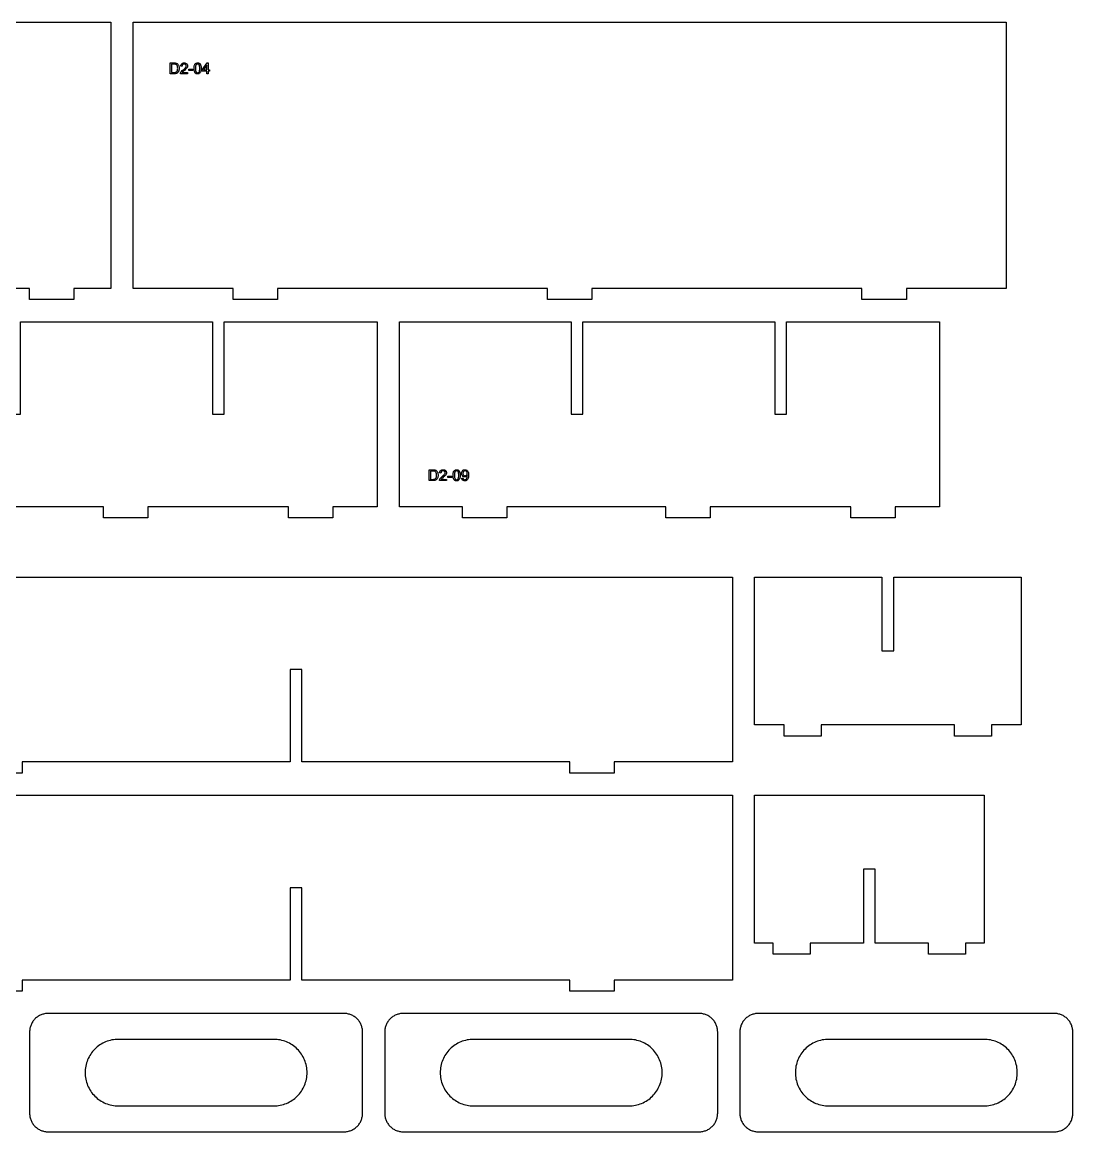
# Model space of a CAD drawing. Header units: millimetres. Extents: x 6 to 576, y -336 to -6.
# Drawn here: x 292 to 576, y -306 to -6 of the extents above; entities that cross this region are included whole.
import ezdxf

# ---------------------------------------------------------------- set-up
doc = ezdxf.new("R2010")
doc.units = ezdxf.units.MM
for name, color, linetype in [('cut_inner', 7, 'Continuous'), ('cut_outer', 7, 'Continuous'), ('engrave', 5, 'Continuous')]:
    doc.layers.add(name, color=color, linetype=linetype)

msp = doc.modelspace()

# ---------------------------------------------------------------- linework, layer by layer
at = {"layer": 'cut_inner'}
for points in [[(318, -299), (360, -299), (360.44, -298.99), (360.88, -298.96), (361.32, -298.9), (361.76, -298.83), (362.19, -298.73), (362.61, -298.61), (363.03, -298.47), (363.44, -298.31), (363.85, -298.14), (364.24, -297.94), (364.63, -297.72), (365, -297.48), (365.36, -297.23), (365.71, -296.96), (366.04, -296.67), (366.36, -296.36), (366.67, -296.04), (366.96, -295.71), (367.23, -295.36), (367.48, -295), (367.72, -294.63), (367.94, -294.24), (368.14, -293.85), (368.31, -293.44), (368.47, -293.03), (368.61, -292.61), (368.73, -292.19), (368.83, -291.76), (368.9, -291.32), (368.96, -290.88), (368.99, -290.44), (369, -290), (369, -290), (368.99, -289.56), (368.96, -289.12), (368.9, -288.68), (368.83, -288.24), (368.73, -287.81), (368.61, -287.39), (368.47, -286.97), (368.31, -286.56), (368.14, -286.15), (367.94, -285.76), (367.72, -285.37), (367.48, -285), (367.23, -284.64), (366.96, -284.29), (366.67, -283.96), (366.36, -283.64), (366.04, -283.33), (365.71, -283.04), (365.36, -282.77), (365, -282.52), (364.63, -282.28), (364.24, -282.06), (363.85, -281.86), (363.44, -281.69), (363.03, -281.53), (362.61, -281.39), (362.19, -281.27), (361.76, -281.17), (361.32, -281.1), (360.88, -281.04), (360.44, -281.01), (360, -281), (318, -281), (317.56, -281.01), (317.12, -281.04), (316.68, -281.1), (316.24, -281.17), (315.81, -281.27), (315.39, -281.39), (314.97, -281.53), (314.56, -281.69), (314.15, -281.86), (313.76, -282.06), (313.37, -282.28), (313, -282.52), (312.64, -282.77), (312.29, -283.04), (311.96, -283.33), (311.64, -283.64), (311.33, -283.96), (311.04, -284.29), (310.77, -284.64), (310.52, -285), (310.28, -285.37), (310.06, -285.76), (309.86, -286.15), (309.69, -286.56), (309.53, -286.97), (309.39, -287.39), (309.27, -287.81), (309.17, -288.24), (309.1, -288.68), (309.04, -289.12), (309.01, -289.56), (309, -290), (309, -290), (309.01, -290.44), (309.04, -290.88), (309.1, -291.32), (309.17, -291.76), (309.27, -292.19), (309.39, -292.61), (309.53, -293.03), (309.69, -293.44), (309.86, -293.85), (310.06, -294.24), (310.28, -294.63), (310.52, -295), (310.77, -295.36), (311.04, -295.71), (311.33, -296.04), (311.64, -296.36), (311.96, -296.67), (312.29, -296.96), (312.64, -297.23), (313, -297.48), (313.37, -297.72), (313.76, -297.94), (314.15, -298.14), (314.56, -298.31), (314.97, -298.47), (315.39, -298.61), (315.81, -298.73), (316.24, -298.83), (316.68, -298.9), (317.12, -298.96), (317.56, -298.99), (318, -299)], [(414, -299), (456, -299), (456.44, -298.99), (456.88, -298.96), (457.32, -298.9), (457.76, -298.83), (458.19, -298.73), (458.61, -298.61), (459.03, -298.47), (459.44, -298.31), (459.85, -298.14), (460.24, -297.94), (460.63, -297.72), (461, -297.48), (461.36, -297.23), (461.71, -296.96), (462.04, -296.67), (462.36, -296.36), (462.67, -296.04), (462.96, -295.71), (463.23, -295.36), (463.48, -295), (463.72, -294.63), (463.94, -294.24), (464.14, -293.85), (464.31, -293.44), (464.47, -293.03), (464.61, -292.61), (464.73, -292.19), (464.83, -291.76), (464.9, -291.32), (464.96, -290.88), (464.99, -290.44), (465, -290), (465, -290), (464.99, -289.56), (464.96, -289.12), (464.9, -288.68), (464.83, -288.24), (464.73, -287.81), (464.61, -287.39), (464.47, -286.97), (464.31, -286.56), (464.14, -286.15), (463.94, -285.76), (463.72, -285.37), (463.48, -285), (463.23, -284.64), (462.96, -284.29), (462.67, -283.96), (462.36, -283.64), (462.04, -283.33), (461.71, -283.04), (461.36, -282.77), (461, -282.52), (460.63, -282.28), (460.24, -282.06), (459.85, -281.86), (459.44, -281.69), (459.03, -281.53), (458.61, -281.39), (458.19, -281.27), (457.76, -281.17), (457.32, -281.1), (456.88, -281.04), (456.44, -281.01), (456, -281), (414, -281), (413.56, -281.01), (413.12, -281.04), (412.68, -281.1), (412.24, -281.17), (411.81, -281.27), (411.39, -281.39), (410.97, -281.53), (410.56, -281.69), (410.15, -281.86), (409.76, -282.06), (409.37, -282.28), (409, -282.52), (408.64, -282.77), (408.29, -283.04), (407.96, -283.33), (407.64, -283.64), (407.33, -283.96), (407.04, -284.29), (406.77, -284.64), (406.52, -285), (406.28, -285.37), (406.06, -285.76), (405.86, -286.15), (405.69, -286.56), (405.53, -286.97), (405.39, -287.39), (405.27, -287.81), (405.17, -288.24), (405.1, -288.68), (405.04, -289.12), (405.01, -289.56), (405, -290), (405, -290), (405.01, -290.44), (405.04, -290.88), (405.1, -291.32), (405.17, -291.76), (405.27, -292.19), (405.39, -292.61), (405.53, -293.03), (405.69, -293.44), (405.86, -293.85), (406.06, -294.24), (406.28, -294.63), (406.52, -295), (406.77, -295.36), (407.04, -295.71), (407.33, -296.04), (407.64, -296.36), (407.96, -296.67), (408.29, -296.96), (408.64, -297.23), (409, -297.48), (409.37, -297.72), (409.76, -297.94), (410.15, -298.14), (410.56, -298.31), (410.97, -298.47), (411.39, -298.61), (411.81, -298.73), (412.24, -298.83), (412.68, -298.9), (413.12, -298.96), (413.56, -298.99), (414, -299)], [(510, -299), (552, -299), (552.44, -298.99), (552.88, -298.96), (553.32, -298.9), (553.76, -298.83), (554.19, -298.73), (554.61, -298.61), (555.03, -298.47), (555.44, -298.31), (555.85, -298.14), (556.24, -297.94), (556.63, -297.72), (557, -297.48), (557.36, -297.23), (557.71, -296.96), (558.04, -296.67), (558.36, -296.36), (558.67, -296.04), (558.96, -295.71), (559.23, -295.36), (559.48, -295), (559.72, -294.63), (559.94, -294.24), (560.14, -293.85), (560.31, -293.44), (560.47, -293.03), (560.61, -292.61), (560.73, -292.19), (560.83, -291.76), (560.9, -291.32), (560.96, -290.88), (560.99, -290.44), (561, -290), (561, -290), (560.99, -289.56), (560.96, -289.12), (560.9, -288.68), (560.83, -288.24), (560.73, -287.81), (560.61, -287.39), (560.47, -286.97), (560.31, -286.56), (560.14, -286.15), (559.94, -285.76), (559.72, -285.37), (559.48, -285), (559.23, -284.64), (558.96, -284.29), (558.67, -283.96), (558.36, -283.64), (558.04, -283.33), (557.71, -283.04), (557.36, -282.77), (557, -282.52), (556.63, -282.28), (556.24, -282.06), (555.85, -281.86), (555.44, -281.69), (555.03, -281.53), (554.61, -281.39), (554.19, -281.27), (553.76, -281.17), (553.32, -281.1), (552.88, -281.04), (552.44, -281.01), (552, -281), (510, -281), (509.56, -281.01), (509.12, -281.04), (508.68, -281.1), (508.24, -281.17), (507.81, -281.27), (507.39, -281.39), (506.97, -281.53), (506.56, -281.69), (506.15, -281.86), (505.76, -282.06), (505.37, -282.28), (505, -282.52), (504.64, -282.77), (504.29, -283.04), (503.96, -283.33), (503.64, -283.64), (503.33, -283.96), (503.04, -284.29), (502.77, -284.64), (502.52, -285), (502.28, -285.37), (502.06, -285.76), (501.86, -286.15), (501.69, -286.56), (501.53, -286.97), (501.39, -287.39), (501.27, -287.81), (501.17, -288.24), (501.1, -288.68), (501.04, -289.12), (501.01, -289.56), (501, -290), (501, -290), (501.01, -290.44), (501.04, -290.88), (501.1, -291.32), (501.17, -291.76), (501.27, -292.19), (501.39, -292.61), (501.53, -293.03), (501.69, -293.44), (501.86, -293.85), (502.06, -294.24), (502.28, -294.63), (502.52, -295), (502.77, -295.36), (503.04, -295.71), (503.33, -296.04), (503.64, -296.36), (503.96, -296.67), (504.29, -296.96), (504.64, -297.23), (505, -297.48), (505.37, -297.72), (505.76, -297.94), (506.15, -298.14), (506.56, -298.31), (506.97, -298.47), (507.39, -298.61), (507.81, -298.73), (508.24, -298.83), (508.68, -298.9), (509.12, -298.96), (509.56, -298.99), (510, -299)]]:
    msp.add_lwpolyline(points, close=True, dxfattribs=at)
at = {"layer": 'cut_outer'}
for points in [[(191, -81), (179, -81), (179, -78), (164, -78), (164, -6), (316, -6), (316, -78), (306, -78), (306, -81), (294, -81), (294, -78), (251, -78), (251, -81), (239, -81), (239, -78), (191, -78)], [(361, -81), (349, -81), (349, -78), (322, -78), (322, -6), (558, -6), (558, -78), (531, -78), (531, -81), (519, -81), (519, -78), (446, -78), (446, -81), (434, -81), (434, -78), (361, -78)], [(259, -140), (259, -137), (242, -137), (242, -87), (288.43, -87), (288.43, -112), (291.57, -112), (291.57, -87), (343.43, -87), (343.43, -112), (346.57, -112), (346.57, -87), (388, -87), (388, -137), (376, -137), (376, -140), (364, -140), (364, -137), (326, -137), (326, -140), (314, -140), (314, -137), (271, -137), (271, -140)], [(411, -140), (411, -137), (394, -137), (394, -87), (440.43, -87), (440.43, -112), (443.57, -112), (443.57, -87), (495.43, -87), (495.43, -112), (498.57, -112), (498.57, -87), (540, -87), (540, -137), (528, -137), (528, -140), (516, -140), (516, -137), (478, -137), (478, -140), (466, -140), (466, -137), (423, -137), (423, -140)], [(280, -209), (280, -206), (248, -206), (248, -156), (484, -156), (484, -206), (452, -206), (452, -209), (440, -209), (440, -206), (367.57, -206), (367.57, -181), (364.43, -181), (364.43, -206), (292, -206), (292, -209)], [(498, -199), (498, -196), (490, -196), (490, -156), (524.42, -156), (524.42, -176), (527.58, -176), (527.58, -156), (562, -156), (562, -196), (554, -196), (554, -199), (544, -199), (544, -196), (508, -196), (508, -199)], [(280, -268), (280, -265), (248, -265), (248, -215), (484, -215), (484, -265), (452, -265), (452, -268), (440, -268), (440, -265), (367.57, -265), (367.57, -240), (364.43, -240), (364.43, -265), (292, -265), (292, -268)], [(495, -258), (495, -255), (490, -255), (490, -215), (552, -215), (552, -255), (547, -255), (547, -258), (537, -258), (537, -255), (522.58, -255), (522.58, -235), (519.42, -235), (519.42, -255), (505, -255), (505, -258)], [(299, -306), (379, -306), (379.25, -305.99), (379.49, -305.98), (379.73, -305.95), (379.98, -305.9), (380.21, -305.85), (380.45, -305.78), (380.68, -305.71), (380.91, -305.62), (381.14, -305.52), (381.36, -305.41), (381.57, -305.29), (381.78, -305.16), (381.98, -305.02), (382.17, -304.87), (382.36, -304.7), (382.54, -304.54), (382.7, -304.36), (382.87, -304.17), (383.02, -303.98), (383.16, -303.78), (383.29, -303.57), (383.41, -303.36), (383.52, -303.14), (383.62, -302.91), (383.71, -302.68), (383.78, -302.45), (383.85, -302.21), (383.9, -301.98), (383.95, -301.73), (383.98, -301.49), (383.99, -301.25), (384, -301), (384, -279), (383.99, -278.75), (383.98, -278.51), (383.95, -278.27), (383.9, -278.02), (383.85, -277.79), (383.78, -277.55), (383.71, -277.32), (383.62, -277.09), (383.52, -276.86), (383.41, -276.64), (383.29, -276.43), (383.16, -276.22), (383.02, -276.02), (382.87, -275.83), (382.7, -275.64), (382.54, -275.46), (382.36, -275.3), (382.17, -275.13), (381.98, -274.98), (381.78, -274.84), (381.57, -274.71), (381.36, -274.59), (381.14, -274.48), (380.91, -274.38), (380.68, -274.29), (380.45, -274.22), (380.21, -274.15), (379.98, -274.1), (379.73, -274.05), (379.49, -274.02), (379.25, -274.01), (379, -274), (299, -274), (298.75, -274.01), (298.51, -274.02), (298.27, -274.05), (298.02, -274.1), (297.79, -274.15), (297.55, -274.22), (297.32, -274.29), (297.09, -274.38), (296.86, -274.48), (296.64, -274.59), (296.43, -274.71), (296.22, -274.84), (296.02, -274.98), (295.83, -275.13), (295.64, -275.3), (295.46, -275.46), (295.3, -275.64), (295.13, -275.83), (294.98, -276.02), (294.84, -276.22), (294.71, -276.43), (294.59, -276.64), (294.48, -276.86), (294.38, -277.09), (294.29, -277.32), (294.22, -277.55), (294.15, -277.79), (294.1, -278.02), (294.05, -278.27), (294.02, -278.51), (294.01, -278.75), (294, -279), (294, -301), (294.01, -301.25), (294.02, -301.49), (294.05, -301.73), (294.1, -301.98), (294.15, -302.21), (294.22, -302.45), (294.29, -302.68), (294.38, -302.91), (294.48, -303.14), (294.59, -303.36), (294.71, -303.57), (294.84, -303.78), (294.98, -303.98), (295.13, -304.17), (295.3, -304.36), (295.46, -304.54), (295.64, -304.7), (295.83, -304.87), (296.02, -305.02), (296.22, -305.16), (296.43, -305.29), (296.64, -305.41), (296.86, -305.52), (297.09, -305.62), (297.32, -305.71), (297.55, -305.78), (297.79, -305.85), (298.02, -305.9), (298.27, -305.95), (298.51, -305.98), (298.75, -305.99), (299, -306)], [(395, -306), (475, -306), (475.25, -305.99), (475.49, -305.98), (475.73, -305.95), (475.98, -305.9), (476.21, -305.85), (476.45, -305.78), (476.68, -305.71), (476.91, -305.62), (477.14, -305.52), (477.36, -305.41), (477.57, -305.29), (477.78, -305.16), (477.98, -305.02), (478.17, -304.87), (478.36, -304.7), (478.54, -304.54), (478.7, -304.36), (478.87, -304.17), (479.02, -303.98), (479.16, -303.78), (479.29, -303.57), (479.41, -303.36), (479.52, -303.14), (479.62, -302.91), (479.71, -302.68), (479.78, -302.45), (479.85, -302.21), (479.9, -301.98), (479.95, -301.73), (479.98, -301.49), (479.99, -301.25), (480, -301), (480, -279), (479.99, -278.75), (479.98, -278.51), (479.95, -278.27), (479.9, -278.02), (479.85, -277.79), (479.78, -277.55), (479.71, -277.32), (479.62, -277.09), (479.52, -276.86), (479.41, -276.64), (479.29, -276.43), (479.16, -276.22), (479.02, -276.02), (478.87, -275.83), (478.7, -275.64), (478.54, -275.46), (478.36, -275.3), (478.17, -275.13), (477.98, -274.98), (477.78, -274.84), (477.57, -274.71), (477.36, -274.59), (477.14, -274.48), (476.91, -274.38), (476.68, -274.29), (476.45, -274.22), (476.21, -274.15), (475.98, -274.1), (475.73, -274.05), (475.49, -274.02), (475.25, -274.01), (475, -274), (395, -274), (394.75, -274.01), (394.51, -274.02), (394.27, -274.05), (394.02, -274.1), (393.79, -274.15), (393.55, -274.22), (393.32, -274.29), (393.09, -274.38), (392.86, -274.48), (392.64, -274.59), (392.43, -274.71), (392.22, -274.84), (392.02, -274.98), (391.83, -275.13), (391.64, -275.3), (391.46, -275.46), (391.3, -275.64), (391.13, -275.83), (390.98, -276.02), (390.84, -276.22), (390.71, -276.43), (390.59, -276.64), (390.48, -276.86), (390.38, -277.09), (390.29, -277.32), (390.22, -277.55), (390.15, -277.79), (390.1, -278.02), (390.05, -278.27), (390.02, -278.51), (390.01, -278.75), (390, -279), (390, -301), (390.01, -301.25), (390.02, -301.49), (390.05, -301.73), (390.1, -301.98), (390.15, -302.21), (390.22, -302.45), (390.29, -302.68), (390.38, -302.91), (390.48, -303.14), (390.59, -303.36), (390.71, -303.57), (390.84, -303.78), (390.98, -303.98), (391.13, -304.17), (391.3, -304.36), (391.46, -304.54), (391.64, -304.7), (391.83, -304.87), (392.02, -305.02), (392.22, -305.16), (392.43, -305.29), (392.64, -305.41), (392.86, -305.52), (393.09, -305.62), (393.32, -305.71), (393.55, -305.78), (393.79, -305.85), (394.02, -305.9), (394.27, -305.95), (394.51, -305.98), (394.75, -305.99), (395, -306)], [(491, -306), (571, -306), (571.25, -305.99), (571.49, -305.98), (571.73, -305.95), (571.98, -305.9), (572.21, -305.85), (572.45, -305.78), (572.68, -305.71), (572.91, -305.62), (573.14, -305.52), (573.36, -305.41), (573.57, -305.29), (573.78, -305.16), (573.98, -305.02), (574.17, -304.87), (574.36, -304.7), (574.54, -304.54), (574.7, -304.36), (574.87, -304.17), (575.02, -303.98), (575.16, -303.78), (575.29, -303.57), (575.41, -303.36), (575.52, -303.14), (575.62, -302.91), (575.71, -302.68), (575.78, -302.45), (575.85, -302.21), (575.9, -301.98), (575.95, -301.73), (575.98, -301.49), (575.99, -301.25), (576, -301), (576, -279), (575.99, -278.75), (575.98, -278.51), (575.95, -278.27), (575.9, -278.02), (575.85, -277.79), (575.78, -277.55), (575.71, -277.32), (575.62, -277.09), (575.52, -276.86), (575.41, -276.64), (575.29, -276.43), (575.16, -276.22), (575.02, -276.02), (574.87, -275.83), (574.7, -275.64), (574.54, -275.46), (574.36, -275.3), (574.17, -275.13), (573.98, -274.98), (573.78, -274.84), (573.57, -274.71), (573.36, -274.59), (573.14, -274.48), (572.91, -274.38), (572.68, -274.29), (572.45, -274.22), (572.21, -274.15), (571.98, -274.1), (571.73, -274.05), (571.49, -274.02), (571.25, -274.01), (571, -274), (491, -274), (490.75, -274.01), (490.51, -274.02), (490.27, -274.05), (490.02, -274.1), (489.79, -274.15), (489.55, -274.22), (489.32, -274.29), (489.09, -274.38), (488.86, -274.48), (488.64, -274.59), (488.43, -274.71), (488.22, -274.84), (488.02, -274.98), (487.83, -275.13), (487.64, -275.3), (487.46, -275.46), (487.3, -275.64), (487.13, -275.83), (486.98, -276.02), (486.84, -276.22), (486.71, -276.43), (486.59, -276.64), (486.48, -276.86), (486.38, -277.09), (486.29, -277.32), (486.22, -277.55), (486.15, -277.79), (486.1, -278.02), (486.05, -278.27), (486.02, -278.51), (486.01, -278.75), (486, -279), (486, -301), (486.01, -301.25), (486.02, -301.49), (486.05, -301.73), (486.1, -301.98), (486.15, -302.21), (486.22, -302.45), (486.29, -302.68), (486.38, -302.91), (486.48, -303.14), (486.59, -303.36), (486.71, -303.57), (486.84, -303.78), (486.98, -303.98), (487.13, -304.17), (487.3, -304.36), (487.46, -304.54), (487.64, -304.7), (487.83, -304.87), (488.02, -305.02), (488.22, -305.16), (488.43, -305.29), (488.64, -305.41), (488.86, -305.52), (489.09, -305.62), (489.32, -305.71), (489.55, -305.78), (489.79, -305.85), (490.02, -305.9), (490.27, -305.95), (490.51, -305.98), (490.75, -305.99), (491, -306)]]:
    msp.add_lwpolyline(points, close=True, dxfattribs=at)
at = {"layer": 'engrave'}
for points in [[(332, -19.95), (332, -17.01), (333.01, -17.01), (333.31, -17.02), (333.54, -17.05), (333.66, -17.09), (333.77, -17.14), (333.87, -17.19), (333.97, -17.26), (334.07, -17.37), (334.17, -17.49), (334.25, -17.62), (334.31, -17.77), (334.36, -17.92), (334.4, -18.09), (334.42, -18.27), (334.43, -18.46), (334.42, -18.63), (334.41, -18.78), (334.38, -18.92), (334.35, -19.06), (334.26, -19.29), (334.21, -19.4), (334.15, -19.49), (334.02, -19.64), (333.88, -19.75), (333.72, -19.84), (333.53, -19.9), (333.31, -19.94), (333.06, -19.95), (332, -19.95)], [(332.39, -19.6), (333.02, -19.6), (333.28, -19.59), (333.47, -19.55), (333.62, -19.48), (333.74, -19.4), (333.8, -19.32), (333.86, -19.23), (333.91, -19.14), (333.95, -19.03), (333.98, -18.9), (334.01, -18.77), (334.02, -18.62), (334.03, -18.46), (334.02, -18.24), (333.99, -18.05), (333.94, -17.89), (333.88, -17.75), (333.8, -17.64), (333.71, -17.54), (333.61, -17.47), (333.51, -17.42), (333.42, -17.39), (333.31, -17.37), (333.01, -17.36), (332.39, -17.36), (332.39, -19.6)], [(336.71, -19.6), (336.71, -19.95), (334.77, -19.95), (334.78, -19.82), (334.81, -19.7), (334.86, -19.6), (334.91, -19.5), (335.05, -19.31), (335.25, -19.1), (335.52, -18.86), (335.74, -18.68), (335.92, -18.51), (336.07, -18.37), (336.17, -18.24), (336.24, -18.13), (336.3, -18.02), (336.33, -17.91), (336.34, -17.81), (336.33, -17.7), (336.3, -17.61), (336.25, -17.52), (336.19, -17.45), (336.1, -17.38), (336.01, -17.34), (335.9, -17.31), (335.79, -17.3), (335.66, -17.31), (335.55, -17.34), (335.45, -17.39), (335.37, -17.45), (335.3, -17.54), (335.25, -17.64), (335.22, -17.76), (335.21, -17.89), (334.84, -17.85), (334.87, -17.65), (334.93, -17.48), (335.02, -17.34), (335.13, -17.22), (335.26, -17.12), (335.42, -17.05), (335.59, -17.01), (335.79, -17), (335.99, -17.01), (336.17, -17.06), (336.33, -17.13), (336.46, -17.23), (336.57, -17.36), (336.65, -17.5), (336.69, -17.65), (336.71, -17.82), (336.69, -17.99), (336.64, -18.16), (336.54, -18.34), (336.4, -18.52), (336.18, -18.74), (335.84, -19.04), (335.58, -19.27), (335.42, -19.41), (335.34, -19.51), (335.27, -19.6), (336.71, -19.6)], [(338.47, -18.5), (338.47, -18.25), (338.49, -18.03), (338.53, -17.83), (338.57, -17.66), (338.63, -17.51), (338.71, -17.38), (338.79, -17.27), (338.89, -17.17), (339.01, -17.1), (339.13, -17.04), (339.27, -17.01), (339.42, -17), (339.54, -17.01), (339.65, -17.02), (339.75, -17.05), (339.84, -17.1), (339.92, -17.15), (340, -17.21), (340.07, -17.29), (340.13, -17.37), (340.19, -17.46), (340.24, -17.57), (340.32, -17.81), (340.35, -17.95), (340.37, -18.11), (340.38, -18.5), (340.38, -18.75), (340.36, -18.97), (340.32, -19.16), (340.28, -19.34), (340.22, -19.49), (340.14, -19.62), (340.06, -19.73), (339.96, -19.83), (339.85, -19.9), (339.72, -19.96), (339.58, -19.99), (339.42, -20), (339.32, -20), (339.22, -19.98), (339.13, -19.96), (339.05, -19.92), (338.97, -19.88), (338.89, -19.83), (338.82, -19.77), (338.76, -19.7), (338.69, -19.6), (338.63, -19.48), (338.58, -19.36), (338.54, -19.21), (338.51, -19.06), (338.49, -18.89), (338.47, -18.5)], [(338.84, -18.5), (338.85, -18.83), (338.88, -19.1), (338.93, -19.31), (338.97, -19.4), (339.01, -19.46), (339.1, -19.57), (339.2, -19.64), (339.31, -19.69), (339.42, -19.7), (339.54, -19.69), (339.65, -19.64), (339.75, -19.57), (339.84, -19.46), (339.88, -19.4), (339.92, -19.31), (339.97, -19.1), (340, -18.83), (340.01, -18.5), (340, -18.17), (339.97, -17.9), (339.92, -17.69), (339.88, -17.6), (339.84, -17.54), (339.75, -17.43), (339.65, -17.36), (339.54, -17.31), (339.42, -17.3), (339.3, -17.31), (339.2, -17.35), (339.1, -17.42), (339.02, -17.51), (338.98, -17.58), (338.94, -17.67), (338.88, -17.89), (338.85, -18.17), (338.84, -18.5)], [(341.91, -19.95), (341.91, -19.25), (340.63, -19.25), (340.63, -18.92), (341.97, -17.01), (342.27, -17.01), (342.27, -18.92), (342.66, -18.92), (342.66, -19.25), (342.27, -19.25), (342.27, -19.95), (341.91, -19.95)], [(341.91, -18.92), (341.91, -17.59), (340.99, -18.92), (341.91, -18.92)], [(337.06, -19.07), (337.06, -18.71), (338.17, -18.71), (338.17, -19.07), (337.06, -19.07)], [(402, -129.95), (402, -127.01), (403.01, -127.01), (403.31, -127.02), (403.54, -127.05), (403.66, -127.09), (403.77, -127.14), (403.87, -127.19), (403.97, -127.26), (404.07, -127.37), (404.17, -127.49), (404.25, -127.62), (404.31, -127.77), (404.36, -127.92), (404.4, -128.09), (404.42, -128.27), (404.43, -128.46), (404.42, -128.63), (404.41, -128.78), (404.38, -128.92), (404.35, -129.06), (404.26, -129.29), (404.21, -129.4), (404.15, -129.49), (404.02, -129.64), (403.88, -129.75), (403.72, -129.84), (403.53, -129.9), (403.31, -129.94), (403.06, -129.95), (402, -129.95)], [(402.39, -129.6), (403.02, -129.6), (403.28, -129.59), (403.47, -129.55), (403.62, -129.48), (403.74, -129.4), (403.8, -129.32), (403.86, -129.23), (403.91, -129.14), (403.95, -129.03), (403.98, -128.9), (404.01, -128.77), (404.02, -128.62), (404.03, -128.46), (404.02, -128.24), (403.99, -128.05), (403.94, -127.89), (403.88, -127.75), (403.8, -127.64), (403.71, -127.54), (403.61, -127.47), (403.51, -127.42), (403.42, -127.39), (403.31, -127.37), (403.01, -127.36), (402.39, -127.36), (402.39, -129.6)], [(406.71, -129.6), (406.71, -129.95), (404.77, -129.95), (404.78, -129.82), (404.81, -129.7), (404.86, -129.6), (404.91, -129.5), (405.05, -129.31), (405.25, -129.1), (405.52, -128.86), (405.74, -128.68), (405.92, -128.51), (406.07, -128.37), (406.17, -128.24), (406.24, -128.13), (406.3, -128.02), (406.33, -127.91), (406.34, -127.81), (406.33, -127.7), (406.3, -127.61), (406.25, -127.52), (406.19, -127.45), (406.1, -127.38), (406.01, -127.34), (405.9, -127.31), (405.79, -127.3), (405.66, -127.31), (405.55, -127.34), (405.45, -127.39), (405.37, -127.45), (405.3, -127.54), (405.25, -127.64), (405.22, -127.76), (405.21, -127.89), (404.84, -127.85), (404.87, -127.65), (404.93, -127.48), (405.02, -127.34), (405.13, -127.22), (405.26, -127.12), (405.42, -127.05), (405.59, -127.01), (405.79, -127), (405.99, -127.01), (406.17, -127.06), (406.33, -127.13), (406.46, -127.23), (406.57, -127.36), (406.65, -127.5), (406.69, -127.65), (406.71, -127.82), (406.69, -127.99), (406.64, -128.16), (406.54, -128.34), (406.4, -128.52), (406.18, -128.74), (405.84, -129.04), (405.58, -129.27), (405.42, -129.41), (405.34, -129.51), (405.27, -129.6), (406.71, -129.6)], [(407.06, -129.07), (407.06, -128.71), (408.17, -128.71), (408.17, -129.07), (407.06, -129.07)], [(408.47, -128.5), (408.47, -128.25), (408.49, -128.03), (408.53, -127.83), (408.57, -127.66), (408.63, -127.51), (408.71, -127.38), (408.79, -127.27), (408.89, -127.17), (409.01, -127.1), (409.13, -127.04), (409.27, -127.01), (409.42, -127), (409.54, -127.01), (409.65, -127.02), (409.75, -127.05), (409.84, -127.1), (409.92, -127.15), (410, -127.21), (410.07, -127.29), (410.13, -127.37), (410.19, -127.46), (410.24, -127.57), (410.32, -127.81), (410.35, -127.95), (410.37, -128.11), (410.38, -128.5), (410.38, -128.75), (410.36, -128.97), (410.32, -129.16), (410.28, -129.34), (410.22, -129.49), (410.14, -129.62), (410.06, -129.73), (409.96, -129.83), (409.85, -129.9), (409.72, -129.96), (409.58, -129.99), (409.42, -130), (409.32, -130), (409.22, -129.98), (409.13, -129.96), (409.05, -129.92), (408.97, -129.88), (408.89, -129.83), (408.82, -129.77), (408.76, -129.7), (408.69, -129.6), (408.63, -129.48), (408.58, -129.36), (408.54, -129.21), (408.51, -129.06), (408.49, -128.89), (408.47, -128.5)], [(408.84, -128.5), (408.85, -128.83), (408.88, -129.1), (408.93, -129.31), (408.97, -129.4), (409.01, -129.46), (409.1, -129.57), (409.2, -129.64), (409.31, -129.69), (409.42, -129.7), (409.54, -129.69), (409.65, -129.64), (409.75, -129.57), (409.84, -129.46), (409.88, -129.4), (409.92, -129.31), (409.97, -129.1), (410, -128.83), (410.01, -128.5), (410, -128.17), (409.97, -127.9), (409.92, -127.69), (409.88, -127.6), (409.84, -127.54), (409.75, -127.43), (409.65, -127.36), (409.54, -127.31), (409.42, -127.3), (409.3, -127.31), (409.2, -127.35), (409.1, -127.42), (409.02, -127.51), (408.98, -127.58), (408.94, -127.67), (408.88, -127.89), (408.85, -128.17), (408.84, -128.5)], [(410.8, -129.27), (411.15, -129.24), (411.18, -129.35), (411.21, -129.45), (411.26, -129.53), (411.32, -129.59), (411.39, -129.64), (411.46, -129.68), (411.54, -129.7), (411.64, -129.7), (411.72, -129.7), (411.79, -129.68), (411.86, -129.66), (411.93, -129.63), (412.04, -129.54), (412.13, -129.42), (412.21, -129.27), (412.27, -129.08), (412.31, -128.86), (412.32, -128.64), (412.32, -128.57), (412.26, -128.65), (412.19, -128.72), (412.11, -128.79), (412.03, -128.85), (411.93, -128.89), (411.83, -128.93), (411.73, -128.95), (411.62, -128.95), (411.44, -128.94), (411.28, -128.89), (411.14, -128.81), (411, -128.69), (410.89, -128.55), (410.81, -128.38), (410.77, -128.2), (410.75, -127.99), (410.77, -127.78), (410.82, -127.59), (410.9, -127.42), (411.01, -127.27), (411.15, -127.15), (411.31, -127.07), (411.48, -127.02), (411.67, -127), (411.81, -127.01), (411.95, -127.04), (412.08, -127.09), (412.2, -127.15), (412.31, -127.24), (412.41, -127.34), (412.49, -127.46), (412.56, -127.59), (412.61, -127.75), (412.65, -127.94), (412.67, -128.17), (412.68, -128.42), (412.67, -128.69), (412.65, -128.93), (412.61, -129.14), (412.56, -129.32), (412.49, -129.47), (412.41, -129.61), (412.31, -129.73), (412.2, -129.83), (412.07, -129.9), (411.93, -129.96), (411.79, -129.99), (411.63, -130), (411.46, -129.99), (411.32, -129.95), (411.18, -129.89), (411.07, -129.81), (410.97, -129.7), (410.89, -129.58), (410.84, -129.43), (410.8, -129.27)], [(412.28, -127.97), (412.27, -127.83), (412.24, -127.7), (412.19, -127.58), (412.12, -127.48), (412.03, -127.4), (411.93, -127.34), (411.83, -127.31), (411.72, -127.3), (411.6, -127.31), (411.49, -127.35), (411.39, -127.41), (411.3, -127.49), (411.22, -127.6), (411.16, -127.72), (411.13, -127.85), (411.12, -128), (411.13, -128.14), (411.16, -128.26), (411.22, -128.37), (411.29, -128.46), (411.38, -128.54), (411.48, -128.59), (411.59, -128.62), (411.71, -128.64), (411.83, -128.62), (411.94, -128.59), (412.03, -128.54), (412.12, -128.46), (412.19, -128.36), (412.24, -128.25), (412.27, -128.12), (412.28, -127.97)]]:
    msp.add_lwpolyline(points, close=True, dxfattribs=at)

doc.saveas('drawing.dxf')
